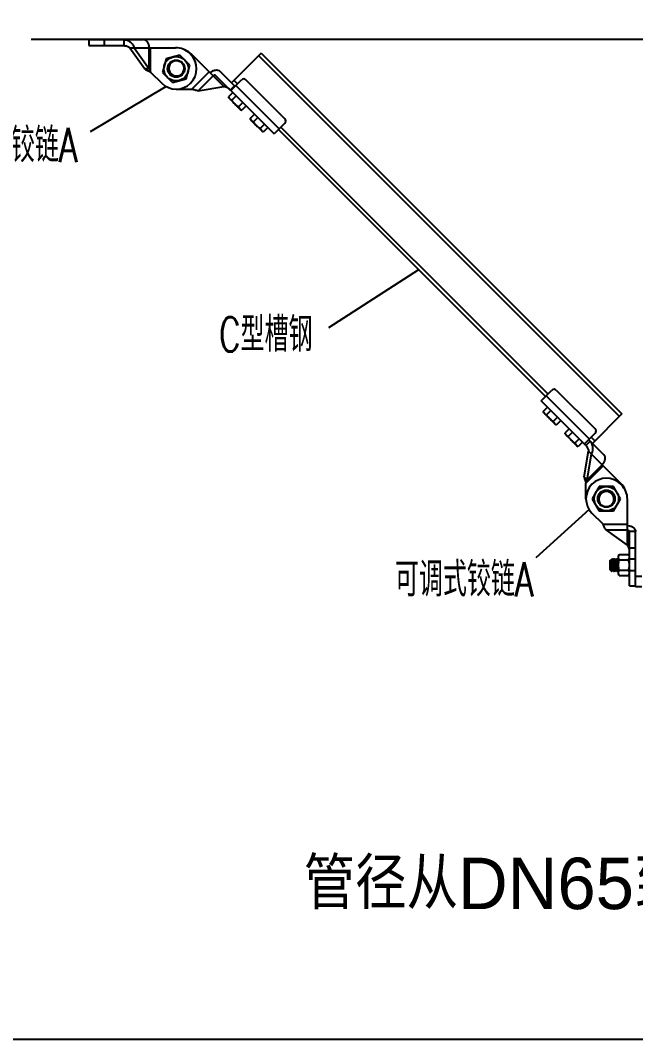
# Model space of a CAD drawing. Extents: x 27938 to 1042331, y -235042 to 1535213.
# Drawn here: x 693948 to 701122, y 759086 to 770978 of the extents above; entities that cross this region are included whole.
import ezdxf

# ---------------------------------------------------------------- set-up
doc = ezdxf.new("R2010")
doc.units = 0
doc.header["$LTSCALE"] = 1000
doc.header["$MEASUREMENT"] = 0
doc.layers.add('bz', color=2, linetype='Continuous')
doc.layers.add('W_DIM', color=4, linetype='Continuous')
doc.styles.get("Standard").update_dxf_attribs({"font": 'gbenor.shx', "bigfont": 'gbcbig.shx'})
doc.styles.add('wwp100', font='txt.shx', dxfattribs={"width": 0.7, "height": 400, "bigfont": 'hztxt.shx'})
doc.styles.add('中西文等高字体', font='HZTXT_E.shx', dxfattribs={"width": 0.7, "height": 4, "bigfont": 'hztxt.shx'})
doc.dimstyles.get("Standard").update_dxf_attribs({"dimtxt": 0.18, "dimasz": 0.18, "dimexe": 0.18, "dimexo": 0.0625, "dimgap": 0.09, "dimtad": 0, "dimtih": 1, "dimtoh": 1, "dimdec": 4, "dimzin": 0, "dimdsep": 46, "dimtxsty": 'Standard', "dimcen": 0.09, "dimadec": 0, "dimazin": 0, "dimtfac": 1, "dimtdec": 4, "dimtofl": 0, "dimtmove": 0, "dimatfit": 3, "dimfxl": 1, "dimtolj": 1, "dimtzin": 0, "dimarcsym": 0})

msp = doc.modelspace()

# ---------------------------------------------------------------- linework, layer by layer
at = {"linetype": 'Continuous'}
for p, q in [((694745.9, 770754.8), (694745.9, 770683.4)), ((694745.9, 770754.8), (695382, 770754.8)), ((694924.5, 770754.8), (694924.5, 770683.4)), ((695154.9, 770754.8), (695154.9, 770683.4)), ((694745.9, 770683.4), (695154.9, 770683.4)), ((695223.5, 770659.6), (695398.8, 770411.6)), ((695223.5, 770659.6), (695756.5, 770659.6)), ((695274, 770659.6), (695449.4, 770411.6)), ((695449.4, 770411.6), (695449.4, 770659.6)), ((695466.2, 770375), (695466.2, 770659.6)), ((695647.2, 770530.8), (695604.5, 770371.4)), ((695806.5, 770573.5), (695647.2, 770530.8)), ((695923.2, 770456.8), (695806.5, 770573.5)), ((695932.2, 770582.5), (695924.9, 770589.8)), ((696319.5, 770205.6), (695942.6, 770582.5)), ((696754.1, 770596.1), (696408.9, 770250.9)), ((696724.6, 770566.7), (700933.4, 766357.8)), ((696754.1, 770596.1), (700962.9, 766387.3)), ((695449.4, 770411.6), (695398.8, 770411.6)), ((695679.9, 770414.5), (695679.9, 770414.6)), ((695679.9, 770411.8), (695679.9, 770411.6)), ((695880.5, 770297.5), (695923.2, 770456.8)), ((696449.5, 770210.4), (696274.8, 770385)), ((695466.2, 770375), (695595.5, 770245.7)), ((695604.5, 770371.4), (695721.1, 770254.8)), ((695721.1, 770254.8), (695880.5, 770297.5)), ((696147.9, 770377.2), (695946.7, 770176)), ((696020.2, 770154.2), (696195.5, 770329.6)), ((696399, 770159.8), (696224.3, 770334.5)), ((696400.9, 770158.7), (696526.8, 770284.6)), ((696438.4, 770280.4), (696480.5, 770238.3)), ((697031.9, 769830), (696577.3, 770284.6)), ((695763.8, 770176), (695946.7, 770176)), ((696020.2, 770154.2), (696319.5, 770205.6)), ((696446.1, 770213.8), (696395.5, 770163.3)), ((696400.5, 770158.3), (696905.6, 769653.2)), ((696964.5, 769712.1), (696459.4, 770217.3)), ((696423.7, 770135.1), (696373.6, 770085)), ((696380.3, 770070.8), (696373.6, 770085)), ((696380.3, 770070.8), (696515, 769936.1)), ((696462.6, 770096.2), (696412.5, 770046.1)), ((696540.4, 770018.4), (696490.3, 769968.3)), ((696515, 769936.1), (696529.2, 769929.4)), ((696579.3, 769979.5), (696529.2, 769929.4)), ((696676.3, 769882.5), (696626.2, 769832.4)), ((696632.8, 769818.2), (696626.2, 769832.4)), ((696632.8, 769818.2), (696767.5, 769683.5)), ((696715.2, 769843.6), (696665.1, 769793.5)), ((696793, 769765.8), (696742.9, 769715.8)), ((696767.5, 769683.5), (696781.8, 769676.9)), ((696831.8, 769727), (696781.8, 769676.9)), ((697031.9, 769779.5), (696905.6, 769653.2)), ((696956.1, 769703.7), (700070.5, 766589.4)), ((696985.6, 769733.2), (700099.9, 766618.8)), ((700020, 766538.8), (700146.3, 766665.1)), ((700078.9, 766597.8), (700584, 766092.6)), ((700196.8, 766665.1), (700651.4, 766210.5)), ((700540.7, 766018.1), (700020, 766538.8)), ((700093.7, 766465.1), (700043.6, 766415)), ((700050.3, 766400.8), (700043.6, 766415)), ((700050.3, 766400.8), (700185, 766266.1)), ((700132.6, 766426.2), (700082.5, 766376.1)), ((700210.4, 766348.4), (700160.3, 766298.3)), ((700962.9, 766387.3), (700617.7, 766042.1)), ((700185, 766266.1), (700199.2, 766259.4)), ((700249.3, 766309.5), (700199.2, 766259.4)), ((700346.3, 766212.5), (700296.2, 766162.4)), ((700302.8, 766148.2), (700296.2, 766162.4)), ((700302.8, 766148.2), (700437.6, 766013.5)), ((700385.2, 766173.6), (700335.1, 766123.5)), ((700527.6, 766036.1), (700651.4, 766160)), ((700605.1, 766113.7), (700647.2, 766071.6)), ((700463, 766095.8), (700412.9, 766045.7)), ((700437.6, 766013.5), (700451.8, 766006.9)), ((700501.9, 766057), (700451.8, 766006.9)), ((700540.7, 766018.1), (700591.2, 766068.6)), ((700575.6, 766084.2), (700751.8, 765908)), ((700521, 765653.4), (700572.4, 765952.8)), ((700556.7, 765617.7), (700608.1, 765917.1)), ((700572.4, 765952.8), (700949.3, 765575.9)), ((700542.8, 765579.9), (700744, 765781.1)), ((700732.1, 765793), (700556.7, 765617.7)), ((700521, 765653.4), (700556.7, 765617.7)), ((700542.8, 765397.1), (700542.8, 765579.9)), ((700698.4, 765539.9), (700615.9, 765397.1)), ((700863.4, 765539.9), (700698.4, 765539.9)), ((700945.9, 765397.1), (700863.4, 765539.9)), ((700949.3, 765565.5), (700956.6, 765558.1)), ((700615.9, 765397.1), (700698.4, 765254.2)), ((700838.6, 765458.1), (700838.5, 765458.2)), ((700840.5, 765456.2), (700840.6, 765456.1)), ((700863.4, 765254.2), (700945.9, 765397.1)), ((701026.4, 764856.7), (701026.4, 765389.7)), ((700741.8, 765099.4), (700612.5, 765228.7)), ((700698.4, 765254.2), (700863.4, 765254.2)), ((700741.8, 765099.4), (701026.4, 765099.4)), ((700778.3, 765032.1), (701026.4, 765032.1)), ((701026.4, 764856.7), (700778.3, 765032.1)), ((701121.6, 765015.2), (701050.2, 765015.2)), ((701050.2, 764379.1), (701050.2, 765015.2)), ((701121.6, 764373.1), (701121.6, 765015.2)), ((701121.6, 764818.4), (701050.2, 764818.4)), ((700824, 764676.8), (700835.8, 764688.6)), ((700824, 764569.6), (700824, 764676.8)), ((700836, 764688.5), (700835.8, 764688.6)), ((700839.2, 764683), (700836, 764688.5)), ((700844, 764683.3), (700838.9, 764683.3)), ((700850.3, 764694.4), (700843.9, 764683.3)), ((700850.3, 764694.4), (700850.6, 764694.6)), ((700850.6, 764694.6), (700853.2, 764694.6)), ((700850.6, 764694.6), (700853.2, 764694.6)), ((700853.4, 764694.4), (700853.2, 764694.6)), ((700860, 764683), (700853.4, 764694.4)), ((700864.9, 764683.3), (700859.7, 764683.3)), ((700871.1, 764694.4), (700864.7, 764683.3)), ((700871.1, 764694.4), (700871.4, 764694.6)), ((700871.4, 764694.6), (700874, 764694.6)), ((700871.4, 764694.6), (700874, 764694.6)), ((700874.3, 764694.4), (700874, 764694.6)), ((700880.8, 764683), (700874.3, 764694.4)), ((700885.7, 764683.3), (700880.5, 764683.3)), ((700892, 764694.4), (700885.5, 764683.3)), ((700892, 764694.4), (700892.2, 764694.6)), ((700892.2, 764694.6), (700894.8, 764694.6)), ((700892.2, 764694.6), (700894.8, 764694.6)), ((700895.1, 764694.4), (700894.8, 764694.6)), ((700901.7, 764683), (700895.1, 764694.4)), ((700906.5, 764683.3), (700901.7, 764683.3)), ((700901.7, 764683), (700901.9, 764682.7)), ((700912.8, 764694.4), (700906.4, 764683.3)), ((700912.8, 764694.4), (700913.1, 764694.6)), ((700913.1, 764694.6), (700915.7, 764694.6)), ((700913.1, 764694.6), (700915.7, 764694.6)), ((700915.9, 764694.4), (700915.7, 764694.6)), ((700921.6, 764684.6), (700915.9, 764694.4)), ((700931.2, 764746.9), (700921.6, 764730.3)), ((700921.6, 764516), (700921.6, 764730.3)), ((700931.2, 764746.9), (701040.6, 764746.9)), ((700931.2, 764685), (701040.6, 764685)), ((701050.2, 764730.3), (701040.6, 764746.9)), ((701121.6, 764692.1), (701050.2, 764692.1)), ((700824, 764569.6), (700830.5, 764563)), ((700830.5, 764563), (700830.5, 764587.4)), ((700830.5, 764563), (700833.6, 764563)), ((700833.3, 764563.3), (700837.2, 764556.6)), ((700837.8, 764555.7), (700837.2, 764556.6)), ((700837.8, 764555.7), (700841.8, 764551.7)), ((700841.8, 764554.5), (700841.8, 764551.7)), ((700841.8, 764551.7), (700842.7, 764551.7)), ((700842.6, 764551.8), (700842.7, 764551.7)), ((700842.7, 764551.7), (700843, 764552)), ((700843, 764552), (700849.4, 764563)), ((700849.3, 764563), (700854.4, 764563)), ((700854, 764563.6), (700854.1, 764563.3)), ((700854.1, 764563.3), (700860.7, 764552)), ((700860.7, 764552), (700861, 764551.7)), ((700861, 764551.7), (700863.6, 764551.7)), ((700861, 764551.7), (700863.6, 764551.7)), ((700863.8, 764552), (700863.6, 764551.7)), ((700863.8, 764552), (700870.2, 764563)), ((700870.1, 764563), (700875.3, 764563)), ((700875, 764563.3), (700881.5, 764552)), ((700881.5, 764552), (700881.8, 764551.7)), ((700881.8, 764551.7), (700884.4, 764551.7)), ((700881.8, 764551.7), (700884.4, 764551.7)), ((700884.7, 764552), (700884.4, 764551.7)), ((700884.7, 764552), (700891.1, 764563)), ((700890.9, 764563), (700896.1, 764563)), ((700895.8, 764563.3), (700902.4, 764552)), ((700902.4, 764552), (700902.6, 764551.7)), ((700902.6, 764551.7), (700905.2, 764551.7)), ((700902.6, 764551.7), (700905.2, 764551.7)), ((700905.5, 764552), (700905.2, 764551.7)), ((700905.5, 764552), (700911.9, 764563)), ((700911.8, 764563), (700917, 764563)), ((700916.6, 764563.3), (700921.6, 764554.8)), ((700921.6, 764607.8), (700920.9, 764623.1)), ((700931.2, 764561.3), (701040.6, 764561.3)), ((701050.2, 764557.7), (701121.6, 764557.7)), ((700931.2, 764499.5), (700921.6, 764516)), ((700931.2, 764499.5), (701040.6, 764499.5)), ((701050.2, 764516), (701040.6, 764499.5)), ((701121.6, 764492.2), (701193.1, 764492.2)), ((701050.2, 764379.1), (701121.6, 764379.1)), ((701121.6, 764373.1), (701193.1, 764373.1))]:
    msp.add_line(p, q, dxfattribs=at)
at = {"color": 7}
msp.add_line((716893.1, 759085.7), (692815.5, 759089.8), dxfattribs=at)
msp.add_lwpolyline([(692811.3, 773941.1), (705488.5, 773941.1), (705488.5, 759085.7), (692811.3, 759085.7)], close=True)
at = {"linetype": 'Continuous'}
for centre, radius in [((695763.8, 770414.1), 142.9), ((695763.8, 770414.1), 100.2), ((695763.8, 770414.1), 95.3), ((700780.9, 765397.1), 142.9), ((700780.9, 765397.1), 100.2), ((700780.9, 765397.1), 95.3)]:
    msp.add_circle(centre, radius, dxfattribs=at)
for centre, radius, start, end in [((695756.5, 770421.5), 238.1, 45, 90), ((695774.3, 770414.1), 238.1, 45, 67.63031), ((695763.8, 770414.1), 238.1, 225, 45), ((695769.4, 770412.7), 94.7, 72.31446, 73.94712), ((695764, 770414.1), 84.1, 177.15432, 178.71863), ((695763.9, 770414.1), 84, 178.71875, 179.6641), ((695763.6, 770414.1), 83.7, 179.75296, 181.37328), ((695763.1, 770419.8), 83.5, 184.99489, 185.50792), ((695763.4, 770414.1), 83.5, 181.37381, 181.69398), ((695763.6, 770414.1), 83.7, 181.69418, 182.60616), ((695763.9, 770414.1), 84, 182.60725, 185.59802), ((695764, 770414.1), 84, 185.59662, 191.09946), ((695763.7, 770414.1), 83.8, 191.10333, 191.4834), ((695763.8, 770414.1), 83.9, 191.48488, 255.44483), ((695763.9, 770414.1), 84, 255.4458, 258.67361), ((695763.8, 770414.1), 83.9, 258.67355, 262.14337), ((695763.8, 770414.1), 83.9, 262.14543, 265.15819), ((695763.9, 770414.3), 84.1, 265.15789, 267.69509), ((695763.9, 770414.3), 84.1, 267.70337, 268.51134), ((695763.9, 770414.2), 84.1, 267.69503, 268.78973), ((695763.9, 770414.2), 84, 268.51135, 269.23308), ((695763.9, 770414), 83.9, 268.78883, 271.69256), ((695763.9, 770413.9), 83.7, 269.23213, 271.6927), ((696552, 770259.4), 35.7, 45, 135), ((697006.6, 769804.7), 35.7, 315, 45), ((700171.5, 766639.9), 35.7, 45, 135), ((700626.1, 766185.2), 35.7, 315, 45), ((700780.9, 765397.1), 238.1, 45, 225), ((700780.9, 765407.5), 238.1, 22.36969, 45), ((700788.2, 765389.7), 238.1, 0, 45), ((700780.8, 765397.1), 83.9, 133.78883, 136.69256), ((700780.7, 765397.2), 83.7, 134.23213, 136.6927), ((700780.9, 765397), 84, 133.51135, 134.23308), ((700781, 765397), 84.1, 132.69503, 133.78973), ((700781, 765397), 84.1, 132.70337, 133.51134), ((700781, 765397), 84.1, 130.15789, 132.69509), ((700780.9, 765397.1), 83.9, 127.14543, 130.15819), ((700780.9, 765397.1), 83.9, 123.67355, 127.14337), ((700780.9, 765397.1), 84, 120.4458, 123.67361), ((700780.9, 765397.1), 83.9, 56.48488, 120.44483), ((700781, 765397.2), 83.8, 56.10333, 56.4834), ((700780.8, 765397), 84, 50.59662, 56.09946), ((700780.9, 765397), 84, 47.60725, 50.59802), ((700781.1, 765397.3), 83.7, 46.69418, 47.60616), ((700781.2, 765397.4), 83.5, 46.37381, 46.69398), ((700785.5, 765393.6), 83.5, 49.99489, 50.50792), ((700781, 765397.2), 83.7, 44.75296, 46.37328), ((700780.9, 765397.1), 84, 43.71875, 44.6641), ((700780.8, 765397), 84.1, 42.15432, 43.71863), ((700776, 765394.1), 94.7, 297.31446, 298.94712), ((700897.2, 764680.9), 4.96, 18.49226, 20.49889), ((701002.1, 764715.8), 48.1, 6.63088, 7.40314), ((701002.1, 764530.5), 48.1, 352.59836, 353.3691)]:
    msp.add_arc(centre, radius, start, end, dxfattribs=at)
for points, knots in [([(695154.9, 770754.8), (695168, 770754.8), (695194.9, 770749.7), (695230, 770728.3), (695257.3, 770697.2), (695269.5, 770672.4), (695274, 770659.6)], [0, 0, 0, 0, 0.2432329, 0.4930778, 0.7487233, 1, 1, 1, 1]), ([(695449.4, 770659.6), (695449.4, 770671.9), (695446.1, 770695.7), (695432, 770726.9), (695410.1, 770749.1), (695390.9, 770754.8), (695382, 770754.8)], [0, 0, 0, 0, 0.2879693, 0.555344, 0.7905333, 1, 1, 1, 1]), ([(695154.9, 770683.4), (695167.7, 770683.4), (695192.4, 770678.7), (695214, 770666.5), (695223.5, 770659.6)], [0, 0, 0, 0, 0.5225162, 1, 1, 1, 1]), ([(695795.6, 770503.7), (695781.9, 770507.7), (695752.1, 770509.3), (695718.1, 770494.1), (695697.5, 770473.8), (695686.2, 770455.1), (695679.8, 770434.3), (695679.2, 770419.7), (695679.9, 770412.5)], [0, 0, 0, 0, 0.2492726, 0.4984099, 0.6238458, 0.7492448, 0.8746208, 1, 1, 1, 1]), ([(695398.8, 770411.6), (695408.7, 770404.8), (695431, 770392.2), (695454, 770381), (695466.2, 770375)], [0, 0, 0, 0, 0.4682186, 1, 1, 1, 1]), ([(695449.4, 770411.6), (695450.5, 770408.5), (695455.4, 770396), (695461.6, 770384), (695466.2, 770375)], [0, 0, 0, 0, 0.2440009, 1, 1, 1, 1]), ([(695766.3, 770330.2), (695773.6, 770329.9), (695788.4, 770331.3), (695809.2, 770338.9), (695827.5, 770351.5), (695846.8, 770373.6), (695859.9, 770409.2), (695856, 770439.2), (695850.9, 770452.8)], [0, 0, 0, 0, 0.1254142, 0.2508333, 0.3762646, 0.5017062, 0.7507851, 1, 1, 1, 1]), ([(696159.8, 770365.3), (696168.5, 770374), (696187.6, 770388.6), (696219.6, 770400.6), (696250.8, 770400.8), (696268.5, 770391.3), (696274.8, 770385)], [0, 0, 0, 0, 0.2879707, 0.5553439, 0.7905323, 1, 1, 1, 1]), ([(696224.3, 770334.5), (696222.7, 770336.1), (696218.3, 770338.5), (696210.5, 770338.4), (696202.5, 770335.4), (696197.7, 770331.8), (696195.5, 770329.6)], [0, 0, 0, 0, 0.209498, 0.4446669, 0.7119894, 1, 1, 1, 1]), ([(696020.2, 770154.2), (696008.4, 770156.4), (695983.7, 770163.3), (695959.5, 770171.6), (695946.7, 770176)], [0, 0, 0, 0, 0.4682186, 1, 1, 1, 1]), ([(696384.9, 770173.9), (696375.8, 770183), (696355, 770197.1), (696331.1, 770203.7), (696319.5, 770205.6)], [0, 0, 0, 0, 0.5225162, 1, 1, 1, 1]), ([(696400.9, 770158.7), (696400.8, 770158.7), (696400, 770158.5), (696399.4, 770159.4), (696399, 770159.8)], [0, 0, 0, 0, 0.1267747, 1, 1, 1, 1]), ([(696373.6, 770085), (696374.2, 770083.8), (696376.5, 770079.1), (696379.1, 770074.6), (696381.3, 770071.4)], [0, 0, 0, 0, 0.2533457, 1, 1, 1, 1]), ([(696389.3, 770061.8), (696392.6, 770058.5), (696399.9, 770052.6), (696408.2, 770048.1), (696412.5, 770046.1)], [0, 0, 0, 0, 0.4935889, 1, 1, 1, 1]), ([(696490.3, 769968.3), (696492.3, 769964), (696496.8, 769955.7), (696502.7, 769948.4), (696505.9, 769945.1)], [0, 0, 0, 0, 0.5064112, 1, 1, 1, 1]), ([(696505.9, 769945.1), (696509.2, 769941.8), (696516.6, 769935.9), (696524.9, 769931.4), (696529.2, 769929.4)], [0, 0, 0, 0, 0.4935889, 1, 1, 1, 1]), ([(696626.2, 769832.4), (696626.8, 769831.2), (696629, 769826.6), (696631.6, 769822.1), (696633.8, 769818.9)], [0, 0, 0, 0, 0.2533457, 1, 1, 1, 1]), ([(696641.9, 769809.2), (696645.1, 769805.9), (696652.5, 769800), (696660.8, 769795.5), (696665.1, 769793.5)], [0, 0, 0, 0, 0.4935889, 1, 1, 1, 1]), ([(696742.9, 769715.8), (696744.9, 769711.5), (696749.3, 769703.2), (696755.2, 769695.8), (696758.5, 769692.5)], [0, 0, 0, 0, 0.5064112, 1, 1, 1, 1]), ([(696758.5, 769692.5), (696761.8, 769689.2), (696769.2, 769683.3), (696777.5, 769678.9), (696781.8, 769676.9)], [0, 0, 0, 0, 0.4935889, 1, 1, 1, 1]), ([(700043.6, 766415), (700044.2, 766413.8), (700046.5, 766409.1), (700049.1, 766404.6), (700051.3, 766401.4)], [0, 0, 0, 0, 0.2533457, 1, 1, 1, 1]), ([(700059.3, 766391.7), (700062.6, 766388.5), (700069.9, 766382.6), (700078.2, 766378.1), (700082.5, 766376.1)], [0, 0, 0, 0, 0.4935889, 1, 1, 1, 1]), ([(700160.3, 766298.3), (700162.3, 766294), (700166.8, 766285.7), (700172.7, 766278.4), (700176, 766275.1)], [0, 0, 0, 0, 0.5064112, 1, 1, 1, 1]), ([(700176, 766275.1), (700179.2, 766271.8), (700186.6, 766265.9), (700194.9, 766261.4), (700199.2, 766259.4)], [0, 0, 0, 0, 0.4935889, 1, 1, 1, 1]), ([(700296.2, 766162.4), (700296.8, 766161.2), (700299, 766156.5), (700301.7, 766152), (700303.9, 766148.9)], [0, 0, 0, 0, 0.2533457, 1, 1, 1, 1]), ([(700311.9, 766139.2), (700315.1, 766135.9), (700322.5, 766130), (700330.8, 766125.5), (700335.1, 766123.5)], [0, 0, 0, 0, 0.4935889, 1, 1, 1, 1]), ([(700412.9, 766045.7), (700414.9, 766041.4), (700419.3, 766033.2), (700425.3, 766025.8), (700428.5, 766022.5)], [0, 0, 0, 0, 0.5064112, 1, 1, 1, 1]), ([(700428.5, 766022.5), (700431.8, 766019.2), (700439.2, 766013.3), (700447.5, 766008.9), (700451.8, 766006.9)], [0, 0, 0, 0, 0.4935889, 1, 1, 1, 1]), ([(700540.7, 766018.1), (700538.7, 766020.1), (700534.8, 766024), (700530.2, 766028.7), (700525.9, 766034.5), (700527.6, 766036.1)], [0, 0, 0, 0, 0.3786649, 0.6932905, 1, 1, 1, 1]), ([(700540.7, 766018.1), (700549.8, 766009), (700563.9, 765988.2), (700570.5, 765964.3), (700572.4, 765952.8)], [0, 0, 0, 0, 0.5225162, 1, 1, 1, 1]), ([(700615.7, 766030.8), (700614.3, 766034.4), (700608.2, 766048.1), (700599.2, 766060.6), (700591.2, 766068.6)], [0, 0, 0, 0, 0.2529073, 1, 1, 1, 1]), ([(700608.1, 765917.1), (700616.6, 765934.5), (700627.5, 765972.7), (700622.7, 766012.8), (700615.7, 766030.8)], [0, 0, 0, 0, 0.5007687, 1, 1, 1, 1]), ([(700732.1, 765793), (700740.8, 765801.7), (700755.3, 765820.8), (700767.4, 765852.8), (700767.6, 765884.1), (700758.1, 765901.7), (700751.8, 765908)], [0, 0, 0, 0, 0.2879707, 0.5553439, 0.7905323, 1, 1, 1, 1]), ([(700521, 765653.4), (700523.1, 765641.6), (700530, 765616.9), (700538.3, 765592.8), (700542.8, 765579.9)], [0, 0, 0, 0, 0.4682186, 1, 1, 1, 1]), ([(700542.8, 765579.9), (700543.8, 765583.2), (700547.9, 765595.9), (700552.5, 765608.6), (700556.7, 765617.7)], [0, 0, 0, 0, 0.254643, 1, 1, 1, 1]), ([(700719.8, 765454.6), (700714.4, 765449.7), (700705, 765438.3), (700695.6, 765418.2), (700691.6, 765396.4), (700693.6, 765367), (700709.5, 765332.7), (700733.5, 765314.2), (700746.7, 765308.2)], [0, 0, 0, 0, 0.1254142, 0.2508333, 0.3762646, 0.5017062, 0.7507851, 1, 1, 1, 1]), ([(700821.8, 765311.2), (700834.3, 765318.2), (700856.5, 765338), (700869.8, 765372.8), (700870, 765401.8), (700864.8, 765423), (700854.5, 765442.2), (700844.7, 765453), (700839.1, 765457.6)], [0, 0, 0, 0, 0.2492726, 0.4984099, 0.6238458, 0.7492448, 0.8746208, 1, 1, 1, 1]), ([(700778.3, 765032.1), (700771.5, 765041.9), (700759, 765064.2), (700747.8, 765087.2), (700741.8, 765099.4)], [0, 0, 0, 0, 0.4682186, 1, 1, 1, 1]), ([(701026.4, 765082.6), (701038.6, 765082.6), (701062.5, 765079.4), (701093.6, 765065.3), (701115.8, 765043.3), (701121.6, 765024.1), (701121.6, 765015.2)], [0, 0, 0, 0, 0.2879693, 0.555344, 0.7905333, 1, 1, 1, 1]), ([(701026.4, 765032.1), (701032.2, 765032.1), (701041, 765029.9), (701048.7, 765022.2), (701050.2, 765017.5), (701050.2, 765015.2)], [0, 0, 0, 0, 0.5525142, 0.7891783, 1, 1, 1, 1]), ([(701046.1, 764817.3), (701045, 764821), (701040.2, 764835), (701032.7, 764847.9), (701026.4, 764856.7)], [0, 0, 0, 0, 0.2652356, 1, 1, 1, 1]), ([(700841.8, 764554.5), (700841.5, 764558.1), (700841, 764567.4), (700840.3, 764583.9), (700839.7, 764604.7), (700839, 764627.4), (700838.4, 764646.3), (700837.9, 764660.3), (700837.5, 764669.2), (700837.1, 764676.6), (700836.9, 764682.4), (700836.4, 764686.1), (700836.3, 764688), (700836, 764688.5)], [0, 0, 0, 0, 0.0806353, 0.2085354, 0.3696645, 0.5456203, 0.7157198, 0.7920409, 0.859282, 0.9153044, 0.9582922, 0.9868202, 1, 1, 1, 1]), ([(700839.2, 764683), (700839.2, 764682.9), (700839.5, 764682.4), (700839.6, 764681.8), (700839.7, 764681.3)], [0, 0, 0, 0, 0.1730941, 1, 1, 1, 1]), ([(700839.7, 764681.3), (700840.4, 764678.3), (700841.1, 764670), (700842.3, 764655.3), (700843.3, 764636.3), (700844.5, 764615.7), (700845.4, 764598.7), (700846.2, 764586.2), (700846.8, 764578.5), (700847.4, 764572.2), (700847.9, 764567.3), (700848.5, 764564.9), (700848.9, 764563), (700849.3, 764563)], [0, 0, 0, 0, 0.0777982, 0.2082354, 0.3748006, 0.5562004, 0.7292138, 0.8055371, 0.8717102, 0.9256228, 0.9655759, 0.9903913, 1, 1, 1, 1]), ([(700844, 764683.3), (700844.4, 764683.3), (700844.8, 764681.3), (700845.4, 764678.7), (700846, 764673.3), (700846.6, 764666.6), (700847.2, 764658.2), (700848, 764644.9), (700849, 764627), (700850.2, 764605.7), (700851.2, 764589), (700852.1, 764577.6), (700852.6, 764571.3), (700853.2, 764566.8), (700853.7, 764564.4), (700854, 764563.6)], [0, 0, 0, 0, 0.0102174, 0.0368365, 0.0796373, 0.1372379, 0.2076612, 0.2884451, 0.4694957, 0.6551875, 0.8196562, 0.8865748, 0.9400423, 0.9782392, 1, 1, 1, 1]), ([(700850.6, 764694.6), (700850.6, 764694.6), (700850.8, 764694.5), (700850.8, 764694.3), (700850.9, 764694.2)], [0, 0, 0, 0, 0.3723986, 1, 1, 1, 1]), ([(700850.9, 764694.2), (700850.9, 764694.2), (700851.1, 764693.6), (700851.3, 764693), (700851.4, 764692.5)], [0, 0, 0, 0, 0.1797905, 1, 1, 1, 1]), ([(700851.4, 764692.5), (700852, 764689.4), (700852.7, 764680.9), (700854, 764661.7), (700855.3, 764633.9), (700856.8, 764601.6), (700858, 764576.7), (700859.2, 764561.4), (700859.8, 764555.8), (700860.2, 764553.8)], [0, 0, 0, 0, 0.0680369, 0.183112, 0.4156134, 0.66855, 0.8804582, 0.9541945, 1, 1, 1, 1]), ([(700862.8, 764553.8), (700862.1, 764557.2), (700861.4, 764566.4), (700860.3, 764583.2), (700859.2, 764604.8), (700858.1, 764628.7), (700857, 764652), (700856.1, 764669.6), (700855.2, 764681.2), (700854.7, 764687.4), (700854.1, 764691.6), (700853.8, 764693.8), (700853.4, 764694.4)], [0, 0, 0, 0, 0.072759, 0.1968608, 0.3572598, 0.5342987, 0.7062829, 0.8521474, 0.9095253, 0.9540848, 0.9844928, 1, 1, 1, 1]), ([(700860.3, 764682.2), (700861.1, 764679.6), (700861.7, 764671.9), (700863, 764657.6), (700864, 764638.7), (700865.2, 764617.7), (700866.2, 764600.2), (700867, 764587.3), (700867.6, 764579.2), (700868.2, 764572.7), (700868.7, 764567.5), (700869.3, 764565), (700869.7, 764563), (700870.1, 764563)], [0, 0, 0, 0, 0.0681208, 0.1931918, 0.3586724, 0.5424113, 0.7197556, 0.7984706, 0.8669215, 0.9228135, 0.9642903, 0.9900662, 1, 1, 1, 1]), ([(700864.9, 764683.3), (700865.3, 764683.3), (700865.7, 764681.3), (700866.2, 764678.8), (700866.8, 764673.5), (700867.4, 764666.9), (700868, 764658.7), (700868.8, 764645.6), (700869.8, 764627.9), (700871, 764606.8), (700872, 764587.8), (700873.3, 764573.9), (700873.9, 764566.3), (700874.7, 764563.9)], [0, 0, 0, 0, 0.0100661, 0.0362289, 0.0783082, 0.1349822, 0.2043392, 0.2840022, 0.4630493, 0.6476926, 0.8127255, 0.9356584, 1, 1, 1, 1]), ([(700871.4, 764694.6), (700871.5, 764694.6), (700871.6, 764694.5), (700871.7, 764694.3), (700871.7, 764694.2)], [0, 0, 0, 0, 0.371131, 1, 1, 1, 1]), ([(700871.7, 764694.2), (700871.8, 764694.1), (700872, 764693.6), (700872.1, 764693), (700872.2, 764692.6)], [0, 0, 0, 0, 0.1810218, 1, 1, 1, 1]), ([(700872.2, 764692.6), (700872.8, 764689.2), (700873.6, 764680), (700874.7, 764663.3), (700875.7, 764641.6), (700876.8, 764617.7), (700878, 764594.4), (700878.9, 764576.8), (700879.7, 764565.2), (700880.2, 764559), (700880.8, 764554.8), (700881.2, 764552.6), (700881.5, 764552)], [0, 0, 0, 0, 0.0724852, 0.1964351, 0.3567845, 0.5338775, 0.7059953, 0.8519985, 0.9094333, 0.9540396, 0.9844795, 1, 1, 1, 1]), ([(700883.6, 764553.8), (700883, 764557.1), (700882.2, 764566.4), (700881.1, 764583.1), (700880.1, 764604.7), (700879, 764628.7), (700877.9, 764651.9), (700876.9, 764669.5), (700876.1, 764681.2), (700875.6, 764687.4), (700875, 764691.6), (700874.6, 764693.8), (700874.3, 764694.4)], [0, 0, 0, 0, 0.072462, 0.1964006, 0.3567743, 0.5338804, 0.7060032, 0.8520154, 0.9094481, 0.9540479, 0.9844809, 1, 1, 1, 1]), ([(700880.8, 764683), (700880.9, 764682.9), (700881, 764682.7), (700881.1, 764682.5), (700881.1, 764682.4)], [0, 0, 0, 0, 0.4376161, 1, 1, 1, 1]), ([(700881.1, 764682.4), (700881.9, 764679.9), (700882.5, 764672.2), (700883.8, 764658.1), (700884.8, 764639.2), (700886, 764618.2), (700887, 764600.5), (700887.8, 764587.5), (700888.4, 764579.3), (700889, 764572.8), (700889.6, 764567.6), (700890.1, 764565), (700890.5, 764563), (700890.9, 764563)], [0, 0, 0, 0, 0.0659453, 0.1897904, 0.3550149, 0.5392741, 0.7175969, 0.7968558, 0.8658281, 0.9221694, 0.96399, 0.9899888, 1, 1, 1, 1]), ([(700885.7, 764683.3), (700886.1, 764683.3), (700886.5, 764681.4), (700887.1, 764678.8), (700887.6, 764673.7), (700888.2, 764667.2), (700888.8, 764659.1), (700889.6, 764646.2), (700890.6, 764628.7), (700891.8, 764607.7), (700892.8, 764588.8), (700894.1, 764574.5), (700894.7, 764566.8), (700895.5, 764564.2)], [0, 0, 0, 0, 0.0099248, 0.0356747, 0.0771054, 0.1329413, 0.2013278, 0.2799736, 0.4571941, 0.6408665, 0.8063789, 0.9316041, 1, 1, 1, 1]), ([(700892.2, 764694.6), (700892.3, 764694.6), (700892.5, 764694.5), (700892.5, 764694.3), (700892.6, 764694.2)], [0, 0, 0, 0, 0.3700796, 1, 1, 1, 1]), ([(700892.6, 764694.2), (700892.6, 764694.1), (700892.8, 764693.6), (700892.9, 764693), (700893, 764692.6)], [0, 0, 0, 0, 0.1820575, 1, 1, 1, 1]), ([(700893, 764692.6), (700893.7, 764689.2), (700894.4, 764680), (700895.5, 764663.3), (700896.6, 764641.7), (700897.7, 764617.7), (700898.8, 764594.5), (700899.7, 764576.8), (700900.6, 764565.2), (700901.1, 764559), (700901.7, 764554.8), (700902, 764552.6), (700902.4, 764552)], [0, 0, 0, 0, 0.0723037, 0.1961546, 0.3565036, 0.5336411, 0.7058393, 0.8519298, 0.9093948, 0.9540202, 0.984473, 1, 1, 1, 1]), ([(700904.5, 764553.8), (700903.8, 764557.1), (700903.1, 764566.4), (700901.9, 764583.1), (700900.9, 764604.7), (700899.8, 764628.7), (700898.7, 764651.9), (700897.7, 764669.5), (700896.9, 764681.2), (700896.4, 764687.4), (700895.8, 764691.6), (700895.5, 764693.8), (700895.1, 764694.4)], [0, 0, 0, 0, 0.0724348, 0.1963567, 0.3567, 0.5338039, 0.7059441, 0.8519721, 0.9094173, 0.9540318, 0.9844771, 1, 1, 1, 1]), ([(700901.9, 764682.5), (700902.7, 764680), (700903.3, 764672.5), (700904.6, 764658.5), (700905.7, 764639.6), (700906.8, 764618.4), (700907.8, 764600.7), (700908.7, 764587.7), (700909.2, 764579.4), (700909.8, 764572.8), (700910.4, 764567.6), (700911, 764565), (700911.4, 764563), (700911.8, 764563)], [0, 0, 0, 0, 0.0645661, 0.1876199, 0.3526803, 0.5372716, 0.7162179, 0.7958287, 0.8651304, 0.9217555, 0.9638039, 0.9899473, 1, 1, 1, 1]), ([(700906.5, 764683.3), (700906.9, 764683.3), (700907.3, 764681.4), (700907.9, 764678.8), (700908.4, 764673.7), (700909, 764667.2), (700909.6, 764659.1), (700910.5, 764646.2), (700911.4, 764628.6), (700912.6, 764607.7), (700913.7, 764588.7), (700914.9, 764574.5), (700915.6, 764566.8), (700916.3, 764564.1)], [0, 0, 0, 0, 0.009925, 0.0356902, 0.0771466, 0.1330043, 0.2014194, 0.2801019, 0.457378, 0.6410811, 0.8065814, 0.9317263, 1, 1, 1, 1]), ([(700913.1, 764694.6), (700913.1, 764694.6), (700913.3, 764694.5), (700913.4, 764694.3), (700913.4, 764694.3)], [0, 0, 0, 0, 0.3728627, 1, 1, 1, 1]), ([(700913.4, 764694.3), (700913.4, 764694.2), (700913.7, 764693.6), (700913.8, 764693), (700913.9, 764692.5)], [0, 0, 0, 0, 0.1793411, 1, 1, 1, 1]), ([(700913.9, 764692.5), (700914.4, 764689.9), (700915, 764682.9), (700915.9, 764670.3), (700916.8, 764653.6), (700918.1, 764627.8), (700919.5, 764597.3), (700920.7, 764573.3), (700921.6, 764563)], [0, 0, 0, 0, 0.0609889, 0.1617003, 0.293789, 0.4461952, 0.7600455, 1, 1, 1, 1]), ([(700916.5, 764692.6), (700916.4, 764692.8), (700916.3, 764693.4), (700916.1, 764694), (700915.9, 764694.4)], [0, 0, 0, 0, 0.3352847, 1, 1, 1, 1]), ([(700920.9, 764623.1), (700920.5, 764630.9), (700919.8, 764645.7), (700918.8, 764665.7), (700917.8, 764681.1), (700917.1, 764689.5), (700916.5, 764692.6)], [0, 0, 0, 0, 0.3360267, 0.635258, 0.8648862, 1, 1, 1, 1]), ([(700921.6, 764716), (700921.6, 764721.2), (700923.6, 764732.2), (700928.4, 764742), (700931.2, 764746.9)], [0, 0, 0, 0, 0.4850688, 1, 1, 1, 1]), ([(700931.2, 764685), (700928.4, 764689.9), (700923.6, 764699.8), (700921.6, 764710.7), (700921.6, 764716)], [0, 0, 0, 0, 0.5149312, 1, 1, 1, 1]), ([(700921.6, 764623.2), (700921.6, 764633.6), (700923.4, 764654.6), (700928.3, 764675), (700931.2, 764685)], [0, 0, 0, 0, 0.4998965, 1, 1, 1, 1]), ([(701049.8, 764722), (701049.5, 764724.1), (701047.8, 764732.9), (701044, 764741.1), (701040.6, 764746.9)], [0, 0, 0, 0, 0.2413187, 1, 1, 1, 1]), ([(701040.6, 764685), (701043.4, 764689.9), (701048.2, 764699.8), (701050.2, 764710.7), (701050.2, 764716)], [0, 0, 0, 0, 0.5149312, 1, 1, 1, 1]), ([(701050.2, 764623.2), (701050.2, 764633.6), (701048.4, 764654.6), (701043.5, 764675), (701040.6, 764685)], [0, 0, 0, 0, 0.4998965, 1, 1, 1, 1]), ([(700837.2, 764556.6), (700836.4, 764557.9), (700835.2, 764561.5), (700832.9, 764571.7), (700831.5, 764580.7), (700830.5, 764587.4)], [0, 0, 0, 0, 0.1387766, 0.3563304, 1, 1, 1, 1]), ([(700830.5, 764587.4), (700830.7, 764584.3), (700831.1, 764578.8), (700831.8, 764571.6), (700832.5, 764566.7), (700832.9, 764564.1), (700833.3, 764563.3)], [0, 0, 0, 0, 0.3828244, 0.6849221, 0.8931296, 1, 1, 1, 1]), ([(700841.8, 764554.5), (700841.9, 764553.8), (700842.1, 764553), (700842.4, 764552), (700842.6, 764551.8)], [0, 0, 0, 0, 0.6758621, 1, 1, 1, 1]), ([(700860.2, 764553.8), (700860.2, 764553.6), (700860.4, 764553), (700860.5, 764552.3), (700860.7, 764552)], [0, 0, 0, 0, 0.3352947, 1, 1, 1, 1]), ([(700863.2, 764552.1), (700863.2, 764552.2), (700863, 764552.8), (700862.9, 764553.4), (700862.8, 764553.8)], [0, 0, 0, 0, 0.1794141, 1, 1, 1, 1]), ([(700863.6, 764551.7), (700863.5, 764551.7), (700863.4, 764551.9), (700863.3, 764552), (700863.2, 764552.1)], [0, 0, 0, 0, 0.372787, 1, 1, 1, 1]), ([(700874.7, 764563.9), (700874.8, 764563.8), (700874.8, 764563.6), (700874.9, 764563.4), (700875, 764563.3)], [0, 0, 0, 0, 0.5554551, 1, 1, 1, 1]), ([(700884.1, 764552.1), (700884, 764552.2), (700883.8, 764552.8), (700883.7, 764553.3), (700883.6, 764553.8)], [0, 0, 0, 0, 0.1811124, 1, 1, 1, 1]), ([(700884.4, 764551.7), (700884.3, 764551.7), (700884.2, 764551.9), (700884.1, 764552), (700884.1, 764552.1)], [0, 0, 0, 0, 0.3710418, 1, 1, 1, 1]), ([(700904.9, 764552.1), (700904.9, 764552.2), (700904.7, 764552.8), (700904.5, 764553.3), (700904.5, 764553.8)], [0, 0, 0, 0, 0.1813211, 1, 1, 1, 1]), ([(700905.2, 764551.7), (700905.2, 764551.7), (700905, 764551.9), (700905, 764552), (700904.9, 764552.1)], [0, 0, 0, 0, 0.3708246, 1, 1, 1, 1]), ([(700931.2, 764561.3), (700928.3, 764571.4), (700923.4, 764591.8), (700921.6, 764612.7), (700921.6, 764623.2)], [0, 0, 0, 0, 0.500104, 1, 1, 1, 1]), ([(700921.6, 764530.4), (700921.6, 764535.7), (700923.6, 764546.6), (700928.4, 764556.5), (700931.2, 764561.3)], [0, 0, 0, 0, 0.4850688, 1, 1, 1, 1]), ([(701040.6, 764561.3), (701043.5, 764571.4), (701048.4, 764591.8), (701050.2, 764612.7), (701050.2, 764623.2)], [0, 0, 0, 0, 0.500104, 1, 1, 1, 1]), ([(701050.2, 764530.4), (701050.2, 764535.7), (701048.2, 764546.6), (701043.4, 764556.5), (701040.6, 764561.3)], [0, 0, 0, 0, 0.4850688, 1, 1, 1, 1]), ([(700931.2, 764499.5), (700928.4, 764504.3), (700923.6, 764514.2), (700921.6, 764525.1), (700921.6, 764530.4)], [0, 0, 0, 0, 0.5149312, 1, 1, 1, 1]), ([(701040.6, 764499.5), (701041.8, 764501.5), (701046, 764509.3), (701048.9, 764517.8), (701049.8, 764524.3)], [0, 0, 0, 0, 0.2607399, 1, 1, 1, 1])]:
    msp.add_open_spline(points, degree=3, knots=knots, dxfattribs=at)
for points in [[(696381.3, 770071.4), (696383.6, 770068), (696386.3, 770064.7), (696389.3, 770061.8)], [(696412.5, 770046.1), (696423, 770031), (696434.6, 770016.4), (696447.6, 770003.4)], [(696447.6, 770003.4), (696460.6, 769990.4), (696475.1, 769978.8), (696490.3, 769968.3)], [(696633.8, 769818.9), (696636.2, 769815.4), (696638.9, 769812.1), (696641.9, 769809.2)], [(696665.1, 769793.5), (696675.6, 769778.4), (696687.2, 769763.9), (696700.2, 769750.9)], [(696700.2, 769750.9), (696713.2, 769737.8), (696727.7, 769726.2), (696742.9, 769715.8)], [(700051.3, 766401.4), (700053.7, 766398), (700056.3, 766394.7), (700059.3, 766391.7)], [(700082.5, 766376.1), (700093, 766360.9), (700104.6, 766346.4), (700117.6, 766333.4)], [(700117.6, 766333.4), (700130.7, 766320.4), (700145.2, 766308.8), (700160.3, 766298.3)], [(700303.9, 766148.9), (700306.2, 766145.4), (700308.9, 766142.1), (700311.9, 766139.2)], [(700335.1, 766123.5), (700345.6, 766108.4), (700357.2, 766093.9), (700370.2, 766080.8)], [(700370.2, 766080.8), (700383.2, 766067.8), (700397.7, 766056.2), (700412.9, 766045.7)], [(701050.2, 764788.1), (701050.2, 764797.9), (701048.8, 764807.8), (701046.1, 764817.3)], [(700860, 764683), (700860.1, 764682.8), (700860.2, 764682.5), (700860.3, 764682.2)], [(700895.5, 764564.2), (700895.6, 764563.9), (700895.6, 764563.6), (700895.8, 764563.3)], [(700916.3, 764564.1), (700916.4, 764563.9), (700916.5, 764563.6), (700916.6, 764563.3)]]:
    msp.add_open_spline(points, degree=3, dxfattribs=at)
at = {"layer": 'bz'}
msp.add_line((705081, 770754.8), (694073, 770754.8), dxfattribs=at)

# ---------------------------------------------------------------- texts
at = {"layer": 'bz', "color": 7, "style": '中西文等高字体'}
msp.add_text('管径从DN65到DN150', height=600, dxfattribs=at).set_placement((697250.8, 760608.2))
at = {"layer": 'W_DIM', "color": 7, "style": 'wwp100', "width": 0.7}
for s, p in [('可调式铰链A', (692996.6, 769322.7)), ('C型槽钢', (696262.7, 767113.5)), ('可调式铰链A', (698314.5, 764256.1))]:
    msp.add_text(s, height=400, dxfattribs=at).set_placement(p)

# ---------------------------------------------------------------- leaders
for points in [[(695649.2, 770205.4), (694760.3, 769678.1)], [(698590.8, 768069.1), (697539.4, 767390.5)], [(700579.4, 765270.2), (699959.4, 764705.5)]]:
    msp.add_leader(points, dimstyle='Standard', override={"dimgap": 20, "dimtad": 0})

doc.saveas('drawing.dxf')
